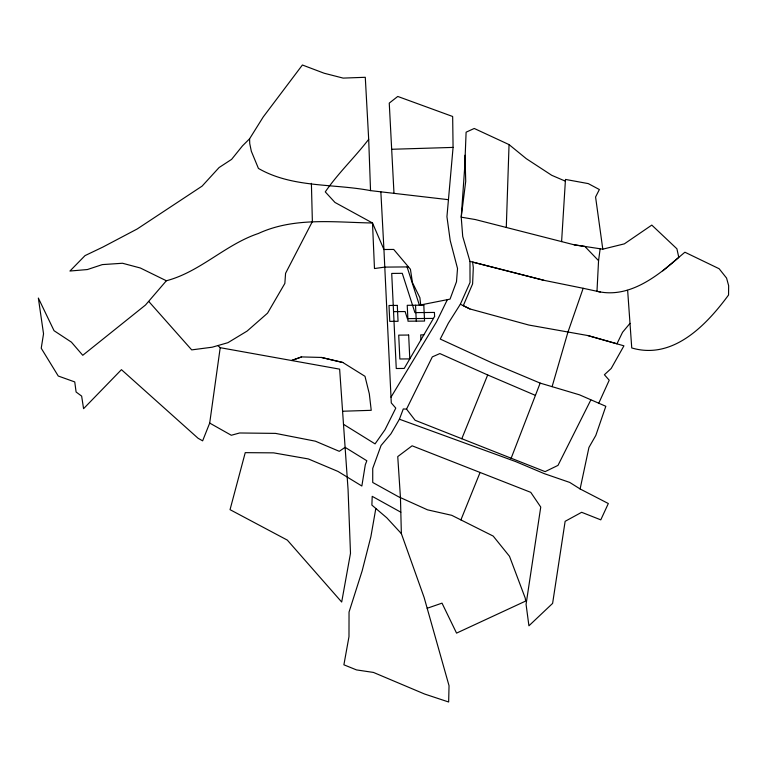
<?xml version="1.0" encoding="UTF-8"?>
<svg xmlns="http://www.w3.org/2000/svg" width="767" height="767" viewBox="0 0 767 767"><rect width="100%" height="100%" fill="white"/><g stroke="black" fill="none" stroke-linecap="round" stroke-linejoin="round"><path stroke-width="1.15" d="M400.815 512.193L372.206 496.335L371.88 505.098L375.83 508.463L370.873 536.718L362.158 570.849L349.043 612.047L348.985 636.648L343.894 664.807L356.492 669.907L373.452 672.429L424.573 694.02L448.657 701.997L449.04 685.736L424.113 597.435L401.362 533.611L400.451 497.62L397.747 456.586L412.109 445.8L530.764 492.347L540.745 507.064L526.066 604.329L528.923 625.805L552.614 603.389L565.135 521.32L581.654 512.298L600.782 519.853L608.327 503.526L580.111 488.953L588.941 447.458L595.815 435.426L605.825 406.289L579.526 394.842L540.16 383.107L492.491 363.088L440.248 339.062L448.359 323.166L460.353 304.221L470.037 282.486L469.97 261.394L462.712 236.418L461.226 217.166L464.754 166.535L466.106 132.183L474.246 128.472L509.048 144.599L526.306 158.692L551.722 175.298L565.365 181.156M506.287 227.463L509.048 144.599M600.158 248.767L598.557 260.665L596.985 291.287C628.557 298.814 656.6 276.858 678.785 257.367L676.906 248.796L651.797 225.095L624.357 243.858L602.795 249.17L574.215 244.826L475.387 219.563L461.226 217.166L465.722 181.29L465.003 155.241M561.597 241.605L565.471 179.43L588.26 183.601L599.372 189.535L595.576 196.994L602.795 249.17M407.085 266.926L419.396 305.189L450.037 299.13L456.49 281.738L457.525 268.508L450.21 240.531L446.94 216.697L453.076 147.408L452.664 116.488L397.757 96.45L389.252 103.114L393.989 193.457M343.491 424.295L375.063 443.882L385.015 429.721L395.791 408.102L391.275 402.915L383.941 249.515L372.503 222.986C334.422 222.363 294.154 216.898 258.354 233.504C225.306 244.558 200.206 271.882 166.362 280.76L145.5 305.017L82.759 355.294L71.408 342.14L54.045 330.702L38.35 298.047L43.537 333.808L41.226 348.237L58.254 376.022L74.754 381.928L76.096 392.004L81.647 396.108L83.574 408.677L121.445 369.665L198.097 438.283L202.632 440.843L209.698 423.077L220.215 347.691L217.876 345.572M552.096 386.664L567.896 332.264L583.169 288.287L600.273 291.997M427.181 608.269L442.013 603.15L456.557 633.12L525.635 601.079L525.242 598.126L509.499 556.305L493.2 536.085L451.744 515.319L427.478 509.825L398.284 496.642L372.724 482.472L372.733 468.397L381.065 445.474L390.94 433.825L399.415 419.213L403.279 408.964L406.539 409.108L415.11 420.268L545.116 471.638L557.992 465.387L590.82 399.981M511.071 458.455L540.16 383.107M460.9 519.901L480.075 472.462M461.782 438.772L487.678 374.958L439.865 353.568L432.32 356.885L406.539 409.108M598.624 403.528L609.219 380.211L604.406 374.737L611.194 368.476L623.935 345.831L587.829 335.543L528.875 325.055L469.922 308.948L460.353 304.221M447.362 299.657L436.423 322.035L391.007 397.162M166.362 280.76L140.313 267.99L122.519 263.254L102.308 264.605L87.39 269.543L69.95 271.029L85.032 255.612L102.912 247.051L137.188 228.978L202.105 186.113L219.094 167.542L231.615 159.354L242.516 145.826L249.572 138.808L263.215 116.977L302.399 65.003L324.144 73.229L343.127 78.1L365.284 77.294L368.687 139.326L370.538 190.619L448.446 199.679M368.687 139.326C354.833 157.388 338.18 173.054 325.275 191.894L334.978 202.45L372.503 222.986L374.478 268.546L384.785 267.108L408.456 266.906M629.995 323.358L622.555 332.274L616.965 343.769L587.829 335.543M662.813 270.856L684.893 252.218L719.139 268.738L726.57 278.085L728.65 285.679L728.545 295.017C706.426 325.064 673.071 360.145 631.749 347.95L627.684 290.894L627.147 290.329M301.565 356.914L291.604 360.519L301.565 356.914L321.402 357.451L342.82 362.494L364.987 376.309L369.31 393.787L371.228 410.316L342.571 411.237M391.678 149.277L453.076 147.408M393.548 311.651L405.12 311.555L407.392 318.631L433.46 318.401M423.854 334.853L420.709 334.882L420.939 339.829M370.538 190.619C333.242 183.466 292.352 188.011 258.431 168.424L251.327 151.252L249.745 143.592L249.572 138.808M574.215 244.826L584.857 246.447L598.557 260.665M220.215 347.691L339.637 369.148L348.065 489.634L350.49 553.304L341.689 602.037L287.328 540.112L230.042 509.662L245.239 452.655L273.598 452.856L308.324 458.934L337.979 471.427L361.851 486.019L365.303 464.754L366.837 460.766L345.102 447.334L339.282 451.322L315.4 441.188L275.564 433.393L239.62 432.981L231.308 435.263L209.698 423.077M469.922 308.948L463.287 305.669L472.606 283.886L473.306 267.673L472.625 262.074L543.899 280.31L583.169 288.287M321.392 357.441L342.82 362.494M469.97 261.394L543.899 280.31M399.415 419.213L515.798 461.629L544.225 473.632L569.728 482.424L580.111 488.953M487.678 374.958L535.424 395.379M375.83 508.463L386.789 517.802L401.362 533.611M148.884 301.584L191.692 349.886L212.162 347.211L227.914 342.686L247.108 331.076L267.539 313.166L284.854 283.426L285.573 273.311L312.37 221.577L311.392 183.351M420.69 304.93L419.923 297.759L412.454 282.572L410.422 269.246L393.711 249.438L383.941 249.515L380.854 191.865M415.522 305.228L416.28 321.133M434.611 316.435L404.219 368.438L396.261 368.515L391.716 273.426L402.272 273.33L414.918 312.62L434.429 312.437L434.611 316.435M397.296 305.391L389.003 305.477L389.77 321.373L398.054 321.296L397.296 305.391M423.806 305.151L407.229 305.304L407.996 321.21L424.563 321.057L423.806 305.151M408.658 335.045L398.715 335.131L399.856 358.994L409.799 358.898L408.658 335.045"/></g></svg>
